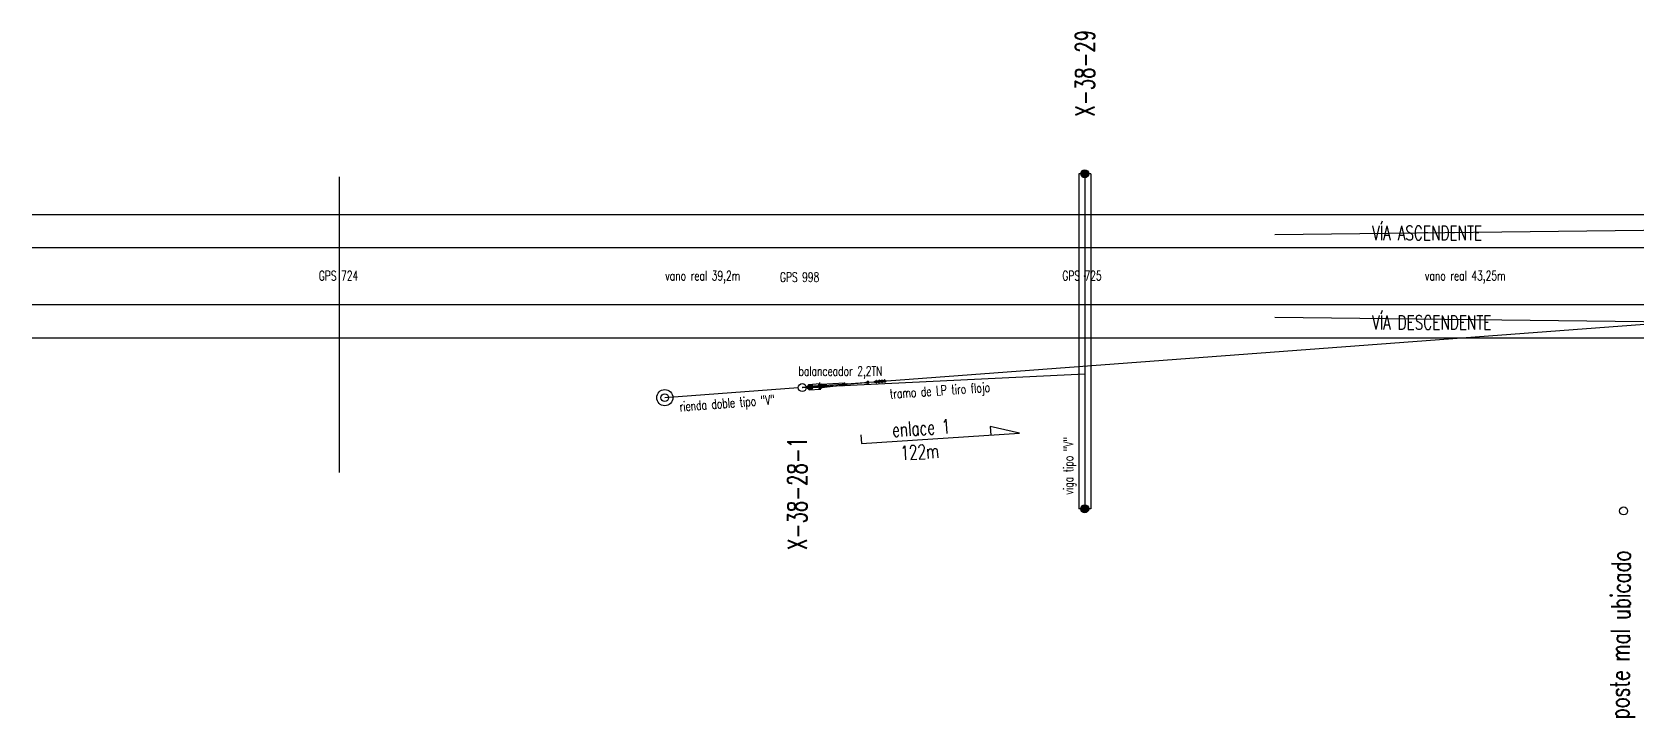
# Model space of a CAD drawing. Header units: millimetres. Extents: x 177 to 1227, y 1625 to 1695.
# Drawn here: x 177.4 to 261.8, y 1625.4 to 1661.4 of the extents above; entities that cross this region are included whole.
import ezdxf

# ---------------------------------------------------------------- set-up
doc = ezdxf.new("R2010")
doc.units = ezdxf.units.MM
doc.layers.add('Textos catenaria', color=7, linetype='Continuous')
doc.styles.add('SIMPLEX', font='simplex.shx', dxfattribs={"width": 0.75})
doc.linetypes.add('ZIGZAG', pattern='A,0.00254,-5.08,[131,ltypeshp.shx,S=5.08,R=0,X=-5.08,Y=0],-10.16,[131,ltypeshp.shx,S=5.08,R=180,X=5.08,Y=0],-5.08', length=20.32254)

# ---------------------------------------------------------------- blocks, each defined once
blk = doc.blocks.new('balanceador de contrapesos')
at = {"color": 3}
for p, q in [((0.21, 0), (0.234, 0)), ((0.258, 0.028), (0.234, 0)), ((0.234, 0), (0.258, -0.028)), ((0.258, 0.052), (0.258, -0.052)), ((0.258, 0.052), (0.55, 0.052)), ((0.354, 0.142), (0.278, 0.052)), ((0.306, 0.052), (0.306, -0.052)), ((0.354, 0.142), (0.93, 0.149)), ((0.354, 0.142), (0.354, 0.052)), ((0.354, 0.052), (0.478, 0.127)), ((0.478, 0.127), (0.532, 0.127)), ((0.55, 0.052), (0.55, -0.052)), ((0.6, 0.04), (0.6, -0.04)), ((0.6, 0.04), (1.26, 0.04)), ((0.6, 0), (1.26, 0)), ((0.857, 0.113), (0.857, 0.04)), ((0.857, 0.113), (1.003, 0.113)), ((0.857, 0.096), (1.003, 0.064)), ((0.93, 0.186), (0.93, -0.186)), ((1.003, 0.113), (1.003, 0.04)), ((2.23, 0.05), (1.003, 0.091)), ((1.26, 0.04), (1.26, -0.04)), ((2.206, 0.041), (2.206, -0.041)), ((2.254, 0.041), (2.254, -0.041)), ((2.254, 0.024), (2.365, 0.024)), ((2.32, 0.019), (2.365, 0.019)), ((2.32, 0.019), (2.32, -0.019)), ((2.336, 0), (3.35, 0)), ((2.35, 0.033), (2.35, -0.033)), ((2.365, 0.024), (2.365, 0.019)), ((3.345, 0.01), (3.379, 0.01)), ((3.399, 0.032), (3.431, 0.032)), ((3.481, 0.065), (3.481, -0.065)), ((3.496, 0), (3.481, 0)), ((3.492, 0.006), (3.5, 0.006)), ((3.5, 0.006), (3.505, 0)), ((3.5, -0.006), (3.505, 0)), ((3.505, 0), (3.796, 0)), ((3.791, 0.01), (3.825, 0.01)), ((3.845, 0.032), (3.877, 0.032)), ((3.927, 0.065), (3.927, -0.065)), ((3.942, 0), (3.927, 0)), ((3.937, 0.01), (3.971, 0.01)), ((3.991, 0.032), (4.023, 0.032)), ((4.073, 0.065), (4.073, -0.065)), ((4.088, 0), (4.073, 0)), ((4.083, 0.01), (4.117, 0.01)), ((4.137, 0.032), (4.169, 0.032)), ((4.219, 0.065), (4.219, -0.065)), ((4.234, 0), (4.219, 0)), ((4.229, 0.01), (4.263, 0.01)), ((4.283, 0.032), (4.315, 0.032)), ((4.365, 0.065), (4.365, -0.065)), ((4.38, 0), (4.365, 0)), ((4.376, 0.006), (4.384, 0.006)), ((4.384, 0.006), (4.384, -0.006)), ((4.391, 0.006), (4.384, 0.006)), ((4.384, 0), (4.68, 0)), ((4.676, 0.006), (4.684, 0.006)), ((4.684, 0.006), (4.684, -0.006)), ((4.684, 0), (4.695, 0)), ((0.258, -0.052), (0.55, -0.052)), ((0.278, -0.052), (0.354, -0.142)), ((0.354, -0.052), (0.354, -0.142)), ((0.354, -0.052), (0.478, -0.127)), ((0.354, -0.142), (0.93, -0.149)), ((0.478, -0.127), (0.532, -0.127)), ((0.6, -0.04), (1.26, -0.04)), ((0.857, -0.04), (0.857, -0.113)), ((0.857, -0.096), (1.003, -0.064)), ((0.857, -0.113), (1.003, -0.113)), ((1.003, -0.04), (1.003, -0.113)), ((2.23, -0.05), (1.003, -0.091)), ((2.254, -0.024), (2.365, -0.024)), ((2.32, -0.019), (2.365, -0.019)), ((2.365, -0.019), (2.365, -0.024)), ((3.345, -0.01), (3.379, -0.01)), ((3.399, -0.032), (3.431, -0.032)), ((3.492, -0.006), (3.5, -0.006)), ((3.791, -0.01), (3.825, -0.01)), ((3.845, -0.032), (3.877, -0.032)), ((3.937, -0.01), (3.971, -0.01)), ((3.991, -0.032), (4.023, -0.032)), ((4.083, -0.01), (4.117, -0.01)), ((4.137, -0.032), (4.169, -0.032)), ((4.229, -0.01), (4.263, -0.01)), ((4.283, -0.032), (4.315, -0.032)), ((4.376, -0.006), (4.384, -0.006)), ((4.391, -0.006), (4.384, -0.006)), ((4.676, -0.006), (4.684, -0.006))]:
    blk.add_line(p, q, dxfattribs=at)
for points in [[(0.478, 0.116), (0.532, 0.116), (0.532, 0.06), (0.478, 0.06)], [(0.478, -0.116), (0.532, -0.116), (0.532, -0.06), (0.478, -0.06)]]:
    blk.add_lwpolyline(points, close=True, dxfattribs=at)
blk.add_circle((0, 0), 0.00196, dxfattribs=at)
for centre, radius, start, end in [((2.23, 0.041), 0.024, 0, 180), ((3.415, -0.002), 0.038, 114.82339, 176.74498), ((3.495, -0.005), 0.0739, 135.70921, 176.45177), ((3.488, -0.002), 0.0672, 96.0093, 133.36391), ((3.861, -0.002), 0.038, 114.82339, 176.74498), ((3.941, -0.005), 0.0739, 135.70921, 176.45177), ((3.934, -0.002), 0.0672, 96.0093, 133.36391), ((4.007, -0.002), 0.038, 114.82339, 176.74498), ((4.087, -0.005), 0.0739, 135.70921, 176.45177), ((4.08, -0.002), 0.0672, 96.0093, 133.36391), ((4.153, -0.002), 0.038, 114.82339, 176.74498), ((4.233, -0.005), 0.0739, 135.70921, 176.45177), ((4.226, -0.002), 0.0672, 96.0093, 133.36391), ((4.299, -0.002), 0.038, 114.82339, 176.74498), ((4.379, -0.005), 0.0739, 135.70921, 176.45177), ((4.372, -0.002), 0.0672, 96.0093, 133.36391), ((2.23, -0.041), 0.024, 180, 0), ((3.415, 0.002), 0.038, 183.25502, 245.17661), ((3.495, 0.005), 0.0739, 183.54823, 224.29079), ((3.488, 0.002), 0.0672, 226.63609, 263.9907), ((3.861, 0.002), 0.038, 183.25502, 245.17661), ((3.941, 0.005), 0.0739, 183.54823, 224.29079), ((3.934, 0.002), 0.0672, 226.63609, 263.9907), ((4.007, 0.002), 0.038, 183.25502, 245.17661), ((4.087, 0.005), 0.0739, 183.54823, 224.29079), ((4.08, 0.002), 0.0672, 226.63609, 263.9907), ((4.153, 0.002), 0.038, 183.25502, 245.17661), ((4.233, 0.005), 0.0739, 183.54823, 224.29079), ((4.226, 0.002), 0.0672, 226.63609, 263.9907), ((4.299, 0.002), 0.038, 183.25502, 245.17661), ((4.379, 0.005), 0.0739, 183.54823, 224.29079), ((4.372, 0.002), 0.0672, 226.63609, 263.9907)]:
    blk.add_arc(centre, radius, start, end, dxfattribs=at)

msp = doc.modelspace()

# ---------------------------------------------------------------- hatches: boundary and pattern name
h = msp.add_hatch(color=256)
edge = h.paths.add_edge_path()
edge.add_arc((232.786, 1653.93), 0.21, 0, 360)
h = msp.add_hatch(color=256)
edge = h.paths.add_edge_path()
edge.add_arc((232.786, 1636.32), 0.21, 0, 360)

# ---------------------------------------------------------------- linework, layer by layer
for p, q in [((193.586, 1653.77), (193.586, 1638.229)), ((217.727, 1642.675), (210.706, 1642.16)), ((221.041, 1639.754), (229.347, 1640.297)), ((229.347, 1640.297), (227.813, 1640.652)), ((227.813, 1640.652), (227.843, 1640.198)), ((221.012, 1640.208), (221.041, 1639.754))]:
    msp.add_line(p, q)
at = {"color": 4}
for p, q in [((232.471, 1653.93), (232.471, 1636.32)), ((233.101, 1653.93), (232.471, 1653.93)), ((232.786, 1653.93), (232.786, 1636.32)), ((233.101, 1653.93), (233.101, 1636.32)), ((233.101, 1636.32), (232.471, 1636.32))]:
    msp.add_line(p, q, dxfattribs=at)
at = {"color": 8}
for p, q in [((177.441, 1651.79), (1227.107, 1651.79)), ((177.441, 1650.05), (1227.107, 1650.05)), ((177.441, 1647.05), (1227.107, 1647.05)), ((177.441, 1645.31), (1227.107, 1645.31))]:
    msp.add_line(p, q, dxfattribs=at)
at = {"color": 1}
for p, q in [((276.036, 1651.12), (242.786, 1650.72)), ((275.336, 1645.981), (242.786, 1646.38))]:
    msp.add_line(p, q, dxfattribs=at)
at = {"color": 11, "linetype": 'ZIGZAG', "ltscale": 0.02}
msp.add_line((217.936, 1642.69), (232.786, 1643.409), dxfattribs=at)
at = {"color": 6}
msp.add_lwpolyline([(339.596, 1653.86), (318.916, 1651.543), (276.736, 1647.095), (217.936, 1642.69)], dxfattribs=at)
for centre, radius in [((232.786, 1653.93), 0.21), ((232.786, 1648.55), 0.0293), ((217.936, 1642.69), 0.21), ((210.706, 1642.16), 0.425), ((210.706, 1642.16), 0.2), ((232.786, 1636.32), 0.21), ((261.116, 1636.21), 0.21)]:
    msp.add_circle(centre, radius)

# ---------------------------------------------------------------- block references
at = {"rotation": 4.583778764397255}
msp.add_blockref('balanceador de contrapesos', (217.936, 1642.69), dxfattribs=at)

# ---------------------------------------------------------------- texts
at = {"layer": 'Textos catenaria', "style": 'SIMPLEX', "width": 0.7}
for s, height, rotation, p in [('X-38-29', 1, 90, (233.295, 1656.929)), ('tramo de LP tiro flojo', 0.5, 3.92162, (222.554, 1642.107)), ('rienda doble tipo "V"', 0.5, 4.37784, (211.5, 1641.435)), ('enlace 1', 0.75, 3.66269, (222.68, 1640.094)), ('X-38-28-1', 1, 90, (218.17, 1634.163)), ('122m', 0.75, 3.66269, (223.122, 1638.871)), ('viga tipo "V"', 0.5, 90, (232.17, 1637.066))]:
    msp.add_text(s, height=height, rotation=rotation, dxfattribs=at).set_placement(p)
for s, height, p in [('VÍA ASCENDENTE', 0.75, (247.885, 1650.442)), ('GPS 724', 0.5, (192.518, 1648.32)), ('vano real 39,2m', 0.5, (210.73, 1648.32)), ('GPS 998', 0.5, (216.757, 1648.246)), ('GPS 725', 0.5, (231.606, 1648.32)), ('vano real 43,25m', 0.5, (250.671, 1648.32)), ('VÍA DESCENDENTE', 0.75, (247.885, 1645.734)), ('balanceador 2,2TN', 0.5, (217.735, 1643.307))]:
    msp.add_text(s, height=height, dxfattribs=at).set_placement(p)
at = {"layer": 'Textos catenaria', "color": 7, "style": 'SIMPLEX', "width": 0.7}
msp.add_text('poste mal ubicado', height=1, rotation=89.39266, dxfattribs=at).set_placement((261.397, 1625.27))

doc.saveas('drawing.dxf')
